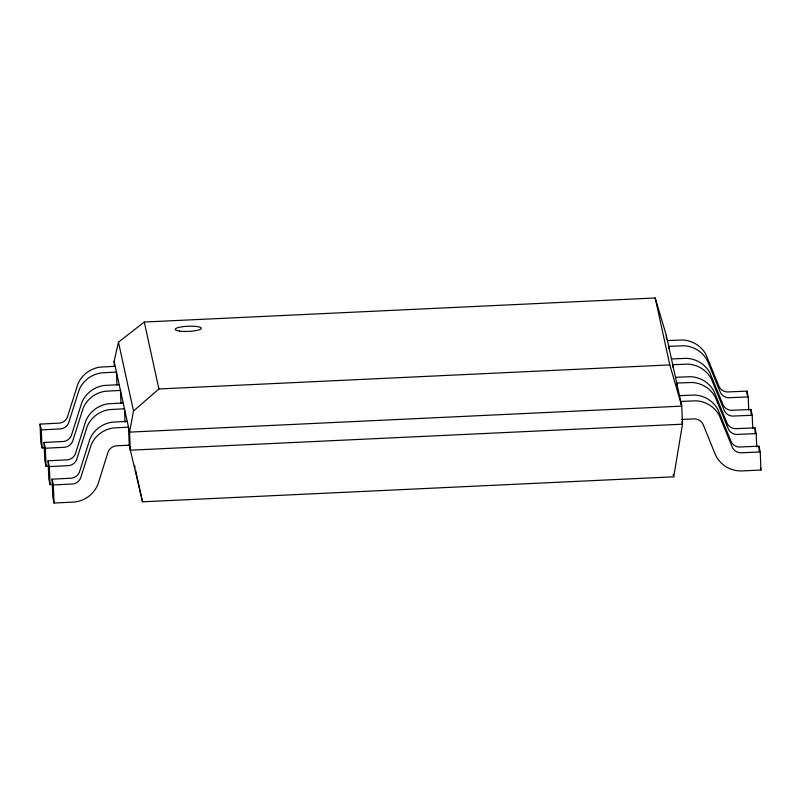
<?xml version="1.0" encoding="UTF-8"?>
<svg xmlns="http://www.w3.org/2000/svg" width="801" height="801" viewBox="0 0 801 801"><rect width="100%" height="100%" fill="white"/><g stroke="black" fill="none" stroke-linecap="round" stroke-linejoin="round"><path stroke-width="1.2" d="M127.209 421.356L111.93 422.197A28.255 27.685 -12.3 0 0 89.932 439.018L79.309 472.43A9.712 9.512 -12.3 0 1 71.77 478.177L52.075 479.178L53.337 484.955L73.031 483.954A9.712 9.512 -12.3 0 0 80.581 478.217L91.194 444.795A28.255 27.685 -12.3 0 1 113.191 427.974L128.48 427.133L129.261 445.486L142.508 501.806L673.721 476.805L682.492 424.19L681.761 406.127L666.292 335.299L655.198 297.982L144.29 322.032L118.478 342.167L114.092 361.291L114.293 366.107M118.478 342.167L133.517 411.043L129.562 432.119L130.293 450.182L682.492 424.19L681.971 421.837M133.517 411.043L158.908 388.966L669.806 364.906L681.761 406.127L129.562 432.119L114.092 361.291M115.184 366.287L99.905 367.128A28.255 27.685 -12.3 0 0 77.907 383.949L67.284 417.361A9.712 9.512 -12.3 0 1 59.745 423.108L40.05 424.099L40.771 442.162L42.042 447.949L44.536 447.829M667.443 340.575L682.742 339.974A28.255 27.685 -12.3 0 1 706.001 354.663L719.258 386.963A9.712 9.512 -12.3 0 0 727.238 391.969L746.933 391.118L748.194 396.895L748.725 410.142M119.199 384.64L103.91 385.481A28.255 27.685 -12.3 0 0 81.912 402.302L71.299 435.724A9.712 9.512 -12.3 0 1 63.75 441.461L44.055 442.462L44.786 460.525L46.047 466.302L48.541 466.182M671.458 358.928L686.747 358.337A28.255 27.685 -12.3 0 1 710.016 373.026L723.273 405.316A9.712 9.512 -12.3 0 0 731.243 410.322L750.948 409.471L752.209 415.258L752.74 428.495M123.204 402.993L107.925 403.834A28.255 27.685 -12.3 0 0 85.917 420.655L75.304 454.077A9.712 9.512 -12.3 0 1 67.755 459.814L48.07 460.815L48.791 478.878L50.052 484.665L52.546 484.545M675.463 377.291L690.752 376.69A28.255 27.685 -12.3 0 1 714.021 391.379L727.278 423.679A9.712 9.512 -12.3 0 0 735.258 428.685L754.953 427.834L756.214 433.611L756.745 446.858M679.478 395.644L694.767 395.053A28.255 27.685 -12.3 0 1 718.026 409.742L731.283 442.032A9.712 9.512 -12.3 0 0 739.263 447.038L758.958 446.187L760.229 451.964L760.95 470.027L742.247 470.908A28.175 27.604 -12.3 0 1 715.013 453.807L703.338 424.9A9.792 9.602 -12.3 0 0 693.846 418.903L681.461 419.484M40.05 424.099L41.312 429.887L61.006 428.885A9.712 9.512 -12.3 0 0 68.546 423.148L79.169 389.727A28.255 27.685 -12.3 0 1 101.166 372.906L116.445 372.065L116.976 385.311M748.194 396.895L728.499 397.747A9.712 9.512 -12.3 0 1 720.52 392.74L707.263 360.45A28.255 27.685 -12.3 0 0 684.004 345.762L668.705 346.352L668.805 348.765M44.055 442.462L45.327 448.24L65.011 447.238A9.712 9.512 -12.3 0 0 72.561 441.501L83.174 408.089A28.255 27.685 -12.3 0 1 105.181 391.258L120.46 390.417L120.991 403.664M752.209 415.258L732.514 416.109A9.712 9.512 -12.3 0 1 724.535 411.103L711.278 378.803A28.255 27.685 -12.3 0 0 688.009 364.115L672.72 364.715L672.82 367.118M129.201 445.196L116.816 445.777A9.792 9.602 -12.3 0 0 107.835 452.635L98.533 482.542A28.175 27.604 -12.3 0 1 72.771 502.137L54.067 503.018L52.806 497.231L52.075 479.178M48.07 460.815L49.332 466.603L69.016 465.601A9.712 9.512 -12.3 0 0 76.566 459.854L87.189 426.442A28.255 27.685 -12.3 0 1 109.186 409.621L124.465 408.78L125.066 422.307M756.214 433.611L736.519 434.462A9.712 9.512 -12.3 0 1 728.54 429.456L715.283 397.166A28.255 27.685 -12.3 0 0 692.014 382.477L676.725 383.068L676.825 385.481M760.229 451.964L740.524 452.825A9.712 9.512 -12.3 0 1 732.555 447.809L719.298 415.519A28.255 27.685 -12.3 0 0 696.029 400.83L680.74 401.431L680.83 403.834M760.449 467.714L760.95 470.027M655.198 297.982L669.806 364.906M673.19 474.372L673.721 476.805M144.29 322.032L158.908 388.966M134.568 465.421L135.099 467.854M135.629 470.277L142.508 501.806M758.958 446.187L759.158 451.003M754.953 427.834L755.143 432.65M750.948 409.471L751.138 414.287M746.933 391.118L747.083 394.733M666.292 335.299L666.442 338.913M53.337 484.955L54.067 503.018M49.332 466.603L50.052 484.665M45.327 448.24L46.047 466.302M41.312 429.887L42.042 447.949M179.434 331.063A13.056 2.583 -2.3 0 0 200.991 328.891A13.056 2.583 -2.3 0 0 184.35 326.508A13.056 2.583 -2.3 0 0 179.434 331.063"/></g></svg>
